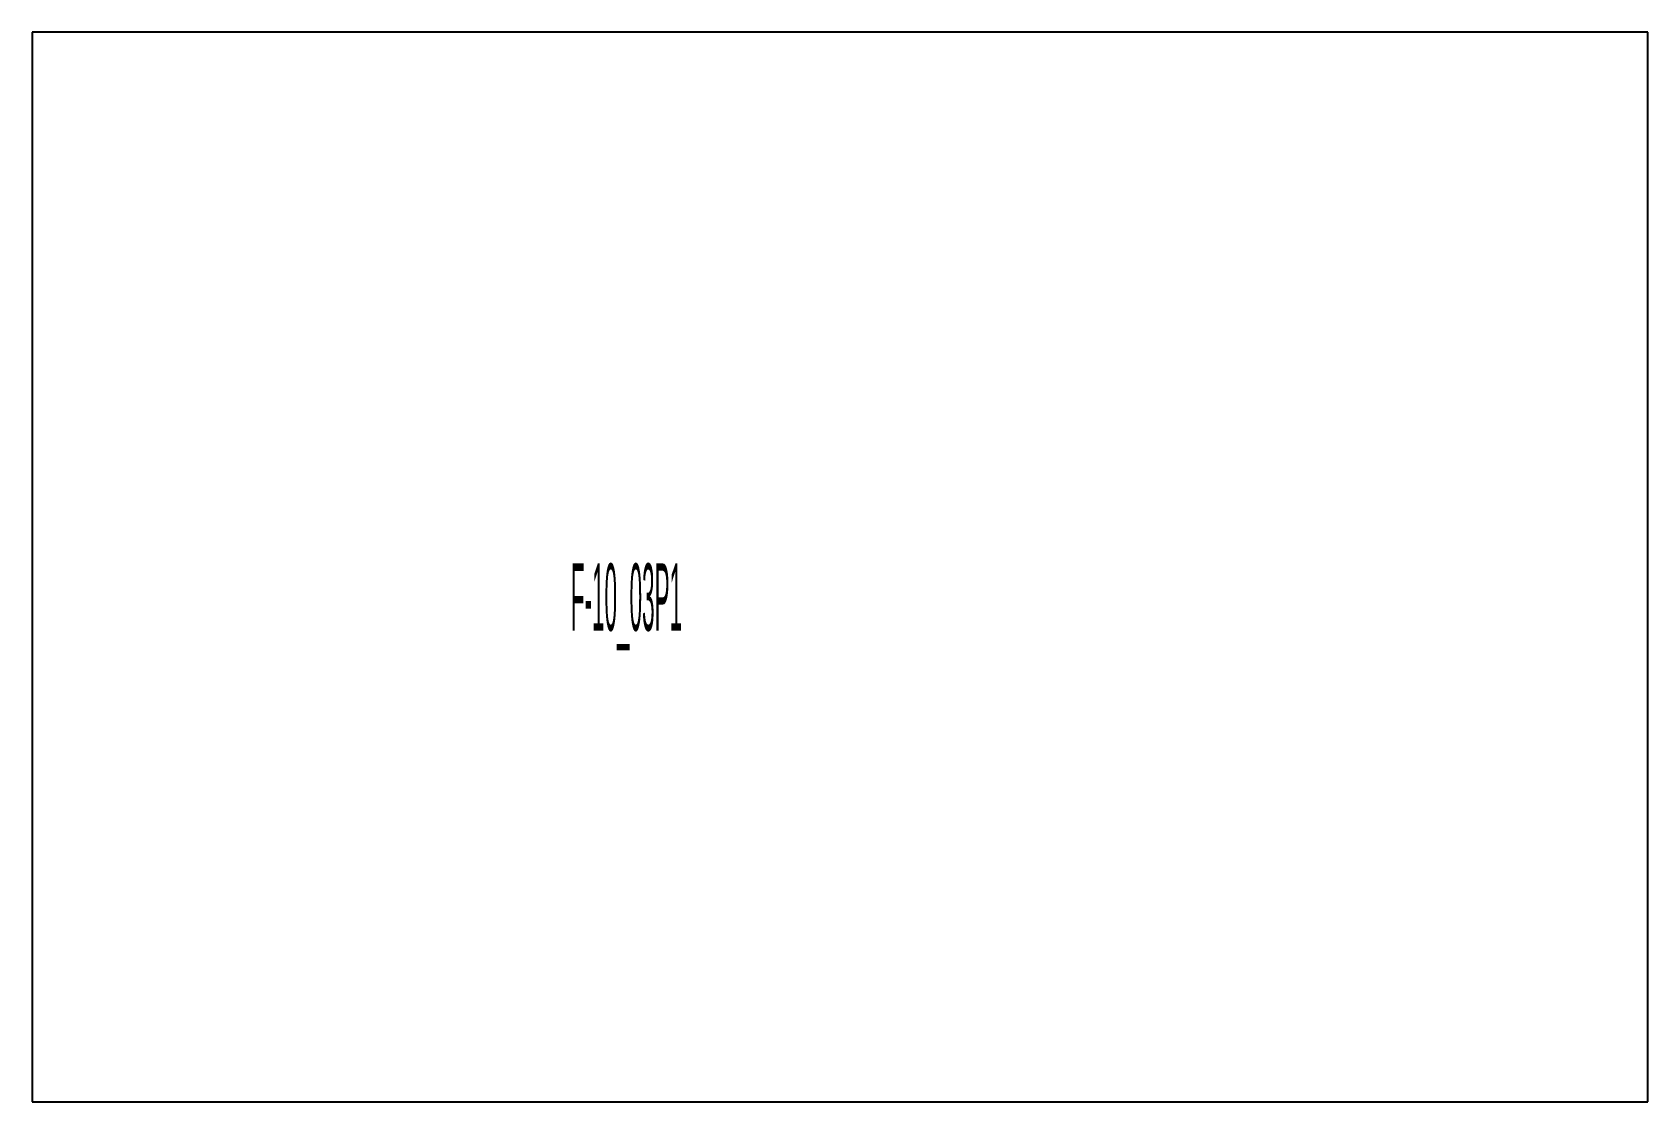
# Model space of a CAD drawing. Extents: x 0 to 6, y 0 to 3.97.
import ezdxf

# ---------------------------------------------------------------- set-up
doc = ezdxf.new("R2010")
doc.units = 0
doc.header["$MEASUREMENT"] = 0
doc.layers.add('BURN', color=1, linetype='CONTINUOUS')
doc.layers.add('SCRIBE', color=1, linetype='CONTINUOUS')

msp = doc.modelspace()

# ---------------------------------------------------------------- linework, layer by layer
at = {"layer": 'BURN'}
for p, q in [((6, 3.973711), (0, 3.973711)), ((0, 3.973711), (0, 0)), ((6, 0), (6, 3.973711)), ((0, 0), (6, 0))]:
    msp.add_line(p, q, dxfattribs=at)

# ---------------------------------------------------------------- texts
at = {"layer": 'SCRIBE', "width": 0.25}
msp.add_text('F-10_03P1', height=0.25, dxfattribs=at).set_placement((2, 1.75))

doc.saveas('drawing.dxf')
